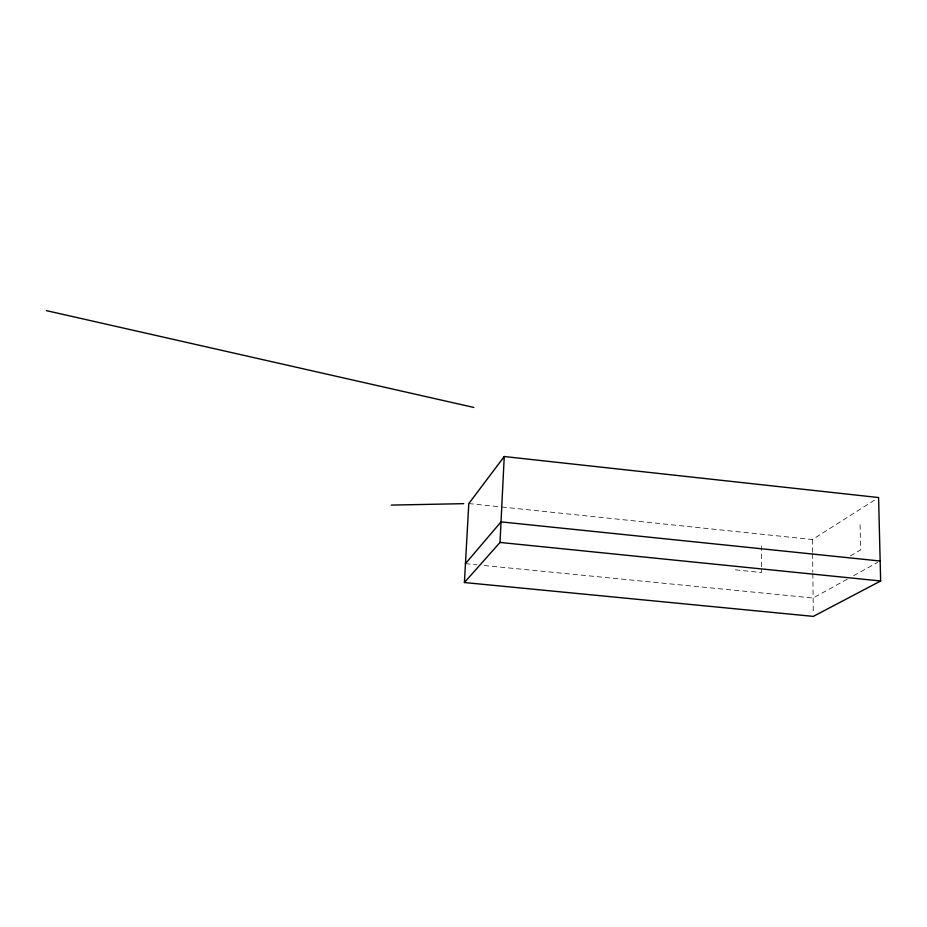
<?xml version="1.0" encoding="UTF-8"?>
<svg xmlns="http://www.w3.org/2000/svg" width="927" height="927" viewBox="0 0 927 927"><rect width="100%" height="100%" fill="white"/><g stroke="black" fill="none" stroke-linecap="round" stroke-linejoin="round"><path stroke-width="0.7" stroke-dasharray="4.63 3.48" d="M501.866 507.023L812.434 539.537L876.177 499.074M850.337 555.922L860.604 549.966L860.013 521.808M847.266 579.166L813.118 598.019L482.689 565.354M853.593 575.679L877.626 562.411M465.447 563.651L476.942 564.786M735.354 569.85L761.588 572.504L761.577 568.297M468.807 503.57L500.429 506.872M812.434 539.537L812.585 552.341M812.608 553.767L812.817 572.272M812.84 573.686L813.303 613.558M761.542 545.864L761.577 566.895"/><path stroke-width="1.39" d="M464.404 582.527L500.012 542.446L504.242 456.536L878.587 497.544L880.65 580.986L813.327 616.385L464.404 582.527L468.807 503.57L504.242 456.536M465.447 563.651L501.032 521.878L880.152 561.02M391.275 505.099L463.697 503.662M500.012 542.446L880.65 580.986M46.35 310.615L473.836 407.451"/></g></svg>
